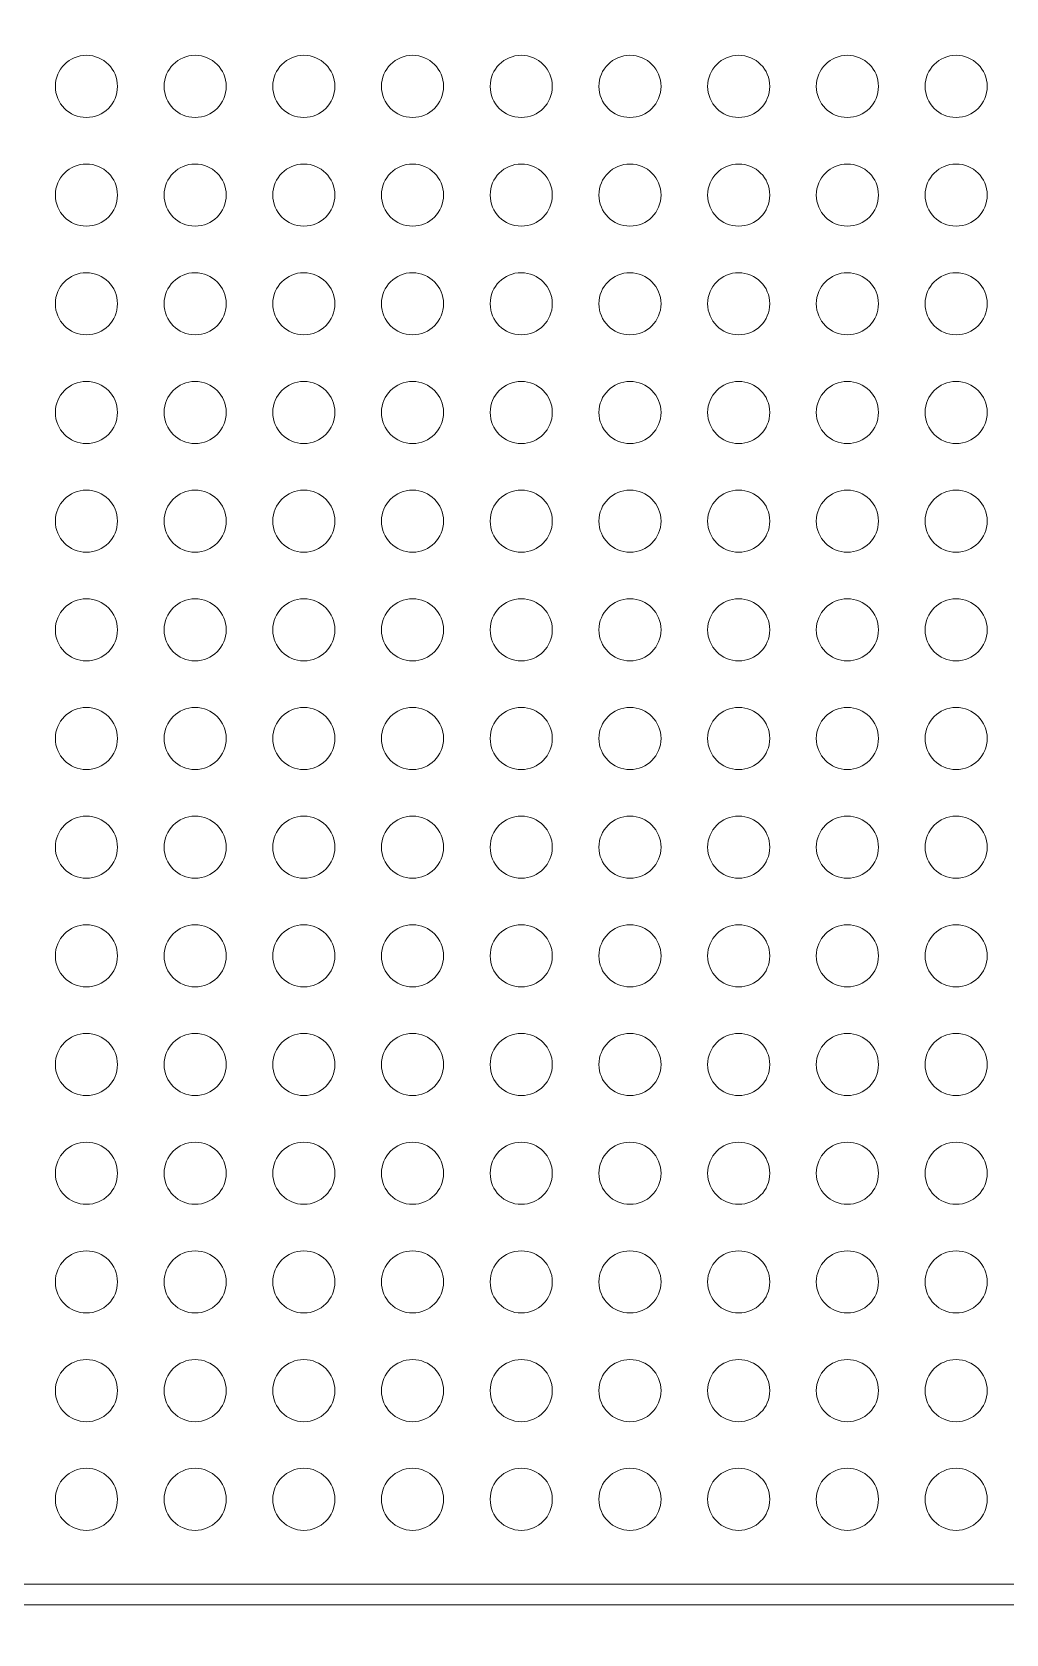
# Model space of a CAD drawing. Header units: millimetres. Extents: x -32 to 79, y -57 to 20.
# Drawn here: x 6.31 to 13.48, y -38.85 to -27.06 of the extents above; entities that cross this region are included whole.
import ezdxf

# ---------------------------------------------------------------- set-up
doc = ezdxf.new("R2010")
doc.units = ezdxf.units.MM
doc.header["$MEASUREMENT"] = 0
for name, color, linetype in [('BG_OUTLINE', 7, 'Continuous'), ('PG_SILKSCREEN_TOP', 7, 'Continuous'), ('PIN_TOP', 7, 'Continuous')]:
    doc.layers.add(name, color=color, linetype=linetype)

msp = doc.modelspace()

# ---------------------------------------------------------------- linework, layer by layer
at = {"layer": 'BG_OUTLINE', "lineweight": 9}
msp.add_open_spline([(-31.5602, -57.3483), (-31.5602, -57.3483), (-31.5602, 2.6515), (-31.5602, 2.6515), (-31.5602, 2.6515), (-31.5602, 2.6515), (48.4395, 2.6515), (48.4395, 2.6515), (48.4395, 2.6515), (48.4395, 2.6515), (48.4395, -57.3483), (48.4395, -57.3483), (48.4395, -57.3483), (48.4395, -57.3483), (-31.5602, -57.3483), (-31.5602, -57.3483)], degree=3, knots=[0, 0, 0, 0, 0.25, 0.25, 0.25, 0.25, 0.5, 0.5, 0.5, 0.5, 0.75, 0.75, 0.75, 0.75, 1, 1, 1, 1], dxfattribs=at)
at = {"layer": 'PG_SILKSCREEN_TOP', "lineweight": 9}
msp.add_open_spline([(-6.7917, -38.6339), (-6.7917, -38.6339), (-6.7917, -38.4815), (-6.7917, -38.4815), (-6.7917, -38.4815), (-6.7917, -38.4815), (16.2085, -38.4815), (16.2085, -38.4815), (16.2085, -38.4815), (16.2085, -38.4815), (16.2085, -38.6339), (16.2085, -38.6339), (16.2085, -38.6339), (16.2085, -38.6339), (-6.7917, -38.6339), (-6.7917, -38.6339)], degree=3, knots=[0, 0, 0, 0, 0.25, 0.25, 0.25, 0.25, 0.5, 0.5, 0.5, 0.5, 0.75, 0.75, 0.75, 0.75, 1, 1, 1, 1], dxfattribs=at)
at = {"layer": 'PIN_TOP', "lineweight": 9}
for points in [[(6.9369, -27.4576), (6.9369, -27.3314), (6.8346, -27.229), (6.7083, -27.229), (6.7083, -27.229), (6.5821, -27.229), (6.4797, -27.3314), (6.4797, -27.4576), (6.4797, -27.4576), (6.4797, -27.5839), (6.5821, -27.6862), (6.7083, -27.6862), (6.7083, -27.6862), (6.8346, -27.6862), (6.9369, -27.5839), (6.9369, -27.4576)], [(7.737, -27.4576), (7.737, -27.3314), (7.6347, -27.229), (7.5084, -27.229), (7.5084, -27.229), (7.3822, -27.229), (7.2798, -27.3314), (7.2798, -27.4576), (7.2798, -27.4576), (7.2798, -27.5839), (7.3822, -27.6862), (7.5084, -27.6862), (7.5084, -27.6862), (7.6347, -27.6862), (7.737, -27.5839), (7.737, -27.4576)], [(8.5369, -27.4576), (8.5369, -27.3314), (8.4345, -27.229), (8.3083, -27.229), (8.3083, -27.229), (8.182, -27.229), (8.0797, -27.3314), (8.0797, -27.4576), (8.0797, -27.4576), (8.0797, -27.5839), (8.182, -27.6862), (8.3083, -27.6862), (8.3083, -27.6862), (8.4345, -27.6862), (8.5369, -27.5839), (8.5369, -27.4576)], [(9.337, -27.4576), (9.337, -27.3314), (9.2346, -27.229), (9.1084, -27.229), (9.1084, -27.229), (8.9821, -27.229), (8.8798, -27.3314), (8.8798, -27.4576), (8.8798, -27.4576), (8.8798, -27.5839), (8.9821, -27.6862), (9.1084, -27.6862), (9.1084, -27.6862), (9.2346, -27.6862), (9.337, -27.5839), (9.337, -27.4576)], [(10.1368, -27.4576), (10.1368, -27.3314), (10.0345, -27.229), (9.9082, -27.229), (9.9082, -27.229), (9.782, -27.229), (9.6796, -27.3314), (9.6796, -27.4576), (9.6796, -27.4576), (9.6796, -27.5839), (9.782, -27.6862), (9.9082, -27.6862), (9.9082, -27.6862), (10.0345, -27.6862), (10.1368, -27.5839), (10.1368, -27.4576)], [(10.9369, -27.4576), (10.9369, -27.3314), (10.8346, -27.229), (10.7083, -27.229), (10.7083, -27.229), (10.5821, -27.229), (10.4797, -27.3314), (10.4797, -27.4576), (10.4797, -27.4576), (10.4797, -27.5839), (10.5821, -27.6862), (10.7083, -27.6862), (10.7083, -27.6862), (10.8346, -27.6862), (10.9369, -27.5839), (10.9369, -27.4576)], [(11.737, -27.4576), (11.737, -27.3314), (11.6347, -27.229), (11.5084, -27.229), (11.5084, -27.229), (11.3822, -27.229), (11.2798, -27.3314), (11.2798, -27.4576), (11.2798, -27.4576), (11.2798, -27.5839), (11.3822, -27.6862), (11.5084, -27.6862), (11.5084, -27.6862), (11.6347, -27.6862), (11.737, -27.5839), (11.737, -27.4576)], [(12.5369, -27.4576), (12.5369, -27.3314), (12.4345, -27.229), (12.3083, -27.229), (12.3083, -27.229), (12.182, -27.229), (12.0797, -27.3314), (12.0797, -27.4576), (12.0797, -27.4576), (12.0797, -27.5839), (12.182, -27.6862), (12.3083, -27.6862), (12.3083, -27.6862), (12.4345, -27.6862), (12.5369, -27.5839), (12.5369, -27.4576)], [(13.337, -27.4576), (13.337, -27.3314), (13.2346, -27.229), (13.1084, -27.229), (13.1084, -27.229), (12.9821, -27.229), (12.8798, -27.3314), (12.8798, -27.4576), (12.8798, -27.4576), (12.8798, -27.5839), (12.9821, -27.6862), (13.1084, -27.6862), (13.1084, -27.6862), (13.2346, -27.6862), (13.337, -27.5839), (13.337, -27.4576)], [(6.9369, -28.2575), (6.9369, -28.1312), (6.8346, -28.0289), (6.7083, -28.0289), (6.7083, -28.0289), (6.5821, -28.0288), (6.4797, -28.1312), (6.4797, -28.2574), (6.4797, -28.2574), (6.4797, -28.3837), (6.5821, -28.486), (6.7083, -28.486), (6.7083, -28.486), (6.8346, -28.4861), (6.9369, -28.3837), (6.9369, -28.2575)], [(7.737, -28.2575), (7.737, -28.1312), (7.6347, -28.0289), (7.5084, -28.0289), (7.5084, -28.0289), (7.3822, -28.0288), (7.2798, -28.1312), (7.2798, -28.2574), (7.2798, -28.2574), (7.2798, -28.3837), (7.3822, -28.486), (7.5084, -28.486), (7.5084, -28.486), (7.6347, -28.4861), (7.737, -28.3837), (7.737, -28.2575)], [(8.5369, -28.2575), (8.5369, -28.1312), (8.4345, -28.0289), (8.3083, -28.0289), (8.3083, -28.0289), (8.182, -28.0288), (8.0797, -28.1312), (8.0797, -28.2574), (8.0797, -28.2574), (8.0797, -28.3837), (8.182, -28.486), (8.3083, -28.486), (8.3083, -28.486), (8.4345, -28.4861), (8.5369, -28.3837), (8.5369, -28.2575)], [(9.337, -28.2575), (9.337, -28.1312), (9.2346, -28.0289), (9.1084, -28.0289), (9.1084, -28.0289), (8.9821, -28.0288), (8.8798, -28.1312), (8.8798, -28.2574), (8.8798, -28.2574), (8.8798, -28.3837), (8.9821, -28.486), (9.1084, -28.486), (9.1084, -28.486), (9.2346, -28.4861), (9.337, -28.3837), (9.337, -28.2575)], [(10.1368, -28.2575), (10.1368, -28.1312), (10.0345, -28.0289), (9.9082, -28.0289), (9.9082, -28.0289), (9.782, -28.0288), (9.6796, -28.1312), (9.6796, -28.2574), (9.6796, -28.2574), (9.6796, -28.3837), (9.782, -28.486), (9.9082, -28.486), (9.9082, -28.486), (10.0345, -28.4861), (10.1368, -28.3837), (10.1368, -28.2575)], [(10.9369, -28.2575), (10.9369, -28.1312), (10.8346, -28.0289), (10.7083, -28.0289), (10.7083, -28.0289), (10.5821, -28.0288), (10.4797, -28.1312), (10.4797, -28.2574), (10.4797, -28.2574), (10.4797, -28.3837), (10.5821, -28.486), (10.7083, -28.486), (10.7083, -28.486), (10.8346, -28.4861), (10.9369, -28.3837), (10.9369, -28.2575)], [(11.737, -28.2575), (11.737, -28.1312), (11.6347, -28.0289), (11.5084, -28.0289), (11.5084, -28.0289), (11.3822, -28.0288), (11.2798, -28.1312), (11.2798, -28.2574), (11.2798, -28.2574), (11.2798, -28.3837), (11.3822, -28.486), (11.5084, -28.486), (11.5084, -28.486), (11.6347, -28.4861), (11.737, -28.3837), (11.737, -28.2575)], [(12.5369, -28.2575), (12.5369, -28.1312), (12.4345, -28.0289), (12.3083, -28.0289), (12.3083, -28.0289), (12.182, -28.0288), (12.0797, -28.1312), (12.0797, -28.2574), (12.0797, -28.2574), (12.0797, -28.3837), (12.182, -28.486), (12.3083, -28.486), (12.3083, -28.486), (12.4345, -28.4861), (12.5369, -28.3837), (12.5369, -28.2575)], [(13.337, -28.2575), (13.337, -28.1312), (13.2346, -28.0289), (13.1084, -28.0289), (13.1084, -28.0289), (12.9821, -28.0288), (12.8798, -28.1312), (12.8798, -28.2574), (12.8798, -28.2574), (12.8798, -28.3837), (12.9821, -28.486), (13.1084, -28.486), (13.1084, -28.486), (13.2346, -28.4861), (13.337, -28.3837), (13.337, -28.2575)], [(6.9369, -29.0576), (6.9369, -28.9313), (6.8346, -28.829), (6.7083, -28.829), (6.7083, -28.829), (6.5821, -28.8289), (6.4797, -28.9313), (6.4797, -29.0575), (6.4797, -29.0575), (6.4797, -29.1838), (6.5821, -29.2861), (6.7083, -29.2861), (6.7083, -29.2861), (6.8346, -29.2862), (6.9369, -29.1838), (6.9369, -29.0576)], [(7.737, -29.0576), (7.737, -28.9313), (7.6347, -28.829), (7.5084, -28.829), (7.5084, -28.829), (7.3822, -28.8289), (7.2798, -28.9313), (7.2798, -29.0575), (7.2798, -29.0575), (7.2798, -29.1838), (7.3822, -29.2861), (7.5084, -29.2861), (7.5084, -29.2861), (7.6347, -29.2862), (7.737, -29.1838), (7.737, -29.0576)], [(8.5369, -29.0576), (8.5369, -28.9313), (8.4345, -28.829), (8.3083, -28.829), (8.3083, -28.829), (8.182, -28.8289), (8.0797, -28.9313), (8.0797, -29.0575), (8.0797, -29.0575), (8.0797, -29.1838), (8.182, -29.2861), (8.3083, -29.2861), (8.3083, -29.2861), (8.4345, -29.2862), (8.5369, -29.1838), (8.5369, -29.0576)], [(9.337, -29.0576), (9.337, -28.9313), (9.2346, -28.829), (9.1084, -28.829), (9.1084, -28.829), (8.9821, -28.8289), (8.8798, -28.9313), (8.8798, -29.0575), (8.8798, -29.0575), (8.8798, -29.1838), (8.9821, -29.2861), (9.1084, -29.2861), (9.1084, -29.2861), (9.2346, -29.2862), (9.337, -29.1838), (9.337, -29.0576)], [(10.1368, -29.0576), (10.1368, -28.9313), (10.0345, -28.829), (9.9082, -28.829), (9.9082, -28.829), (9.782, -28.8289), (9.6796, -28.9313), (9.6796, -29.0575), (9.6796, -29.0575), (9.6796, -29.1838), (9.782, -29.2861), (9.9082, -29.2861), (9.9082, -29.2861), (10.0345, -29.2862), (10.1368, -29.1838), (10.1368, -29.0576)], [(10.9369, -29.0576), (10.9369, -28.9313), (10.8346, -28.829), (10.7083, -28.829), (10.7083, -28.829), (10.5821, -28.8289), (10.4797, -28.9313), (10.4797, -29.0575), (10.4797, -29.0575), (10.4797, -29.1838), (10.5821, -29.2861), (10.7083, -29.2861), (10.7083, -29.2861), (10.8346, -29.2862), (10.9369, -29.1838), (10.9369, -29.0576)], [(11.737, -29.0576), (11.737, -28.9313), (11.6347, -28.829), (11.5084, -28.829), (11.5084, -28.829), (11.3822, -28.8289), (11.2798, -28.9313), (11.2798, -29.0575), (11.2798, -29.0575), (11.2798, -29.1838), (11.3822, -29.2861), (11.5084, -29.2861), (11.5084, -29.2861), (11.6347, -29.2862), (11.737, -29.1838), (11.737, -29.0576)], [(12.5369, -29.0576), (12.5369, -28.9313), (12.4345, -28.829), (12.3083, -28.829), (12.3083, -28.829), (12.182, -28.8289), (12.0797, -28.9313), (12.0797, -29.0575), (12.0797, -29.0575), (12.0797, -29.1838), (12.182, -29.2861), (12.3083, -29.2861), (12.3083, -29.2861), (12.4345, -29.2862), (12.5369, -29.1838), (12.5369, -29.0576)], [(13.337, -29.0576), (13.337, -28.9313), (13.2346, -28.829), (13.1084, -28.829), (13.1084, -28.829), (12.9821, -28.8289), (12.8798, -28.9313), (12.8798, -29.0575), (12.8798, -29.0575), (12.8798, -29.1838), (12.9821, -29.2861), (13.1084, -29.2861), (13.1084, -29.2861), (13.2346, -29.2862), (13.337, -29.1838), (13.337, -29.0576)], [(6.9369, -29.8577), (6.9369, -29.7314), (6.8346, -29.6291), (6.7083, -29.6291), (6.7083, -29.6291), (6.5821, -29.629), (6.4797, -29.7314), (6.4797, -29.8576), (6.4797, -29.8576), (6.4797, -29.9839), (6.5821, -30.0862), (6.7083, -30.0862), (6.7083, -30.0862), (6.8346, -30.0863), (6.9369, -29.9839), (6.9369, -29.8577)], [(7.737, -29.8577), (7.737, -29.7314), (7.6347, -29.6291), (7.5084, -29.6291), (7.5084, -29.6291), (7.3822, -29.629), (7.2798, -29.7314), (7.2798, -29.8576), (7.2798, -29.8576), (7.2798, -29.9839), (7.3822, -30.0862), (7.5084, -30.0862), (7.5084, -30.0862), (7.6347, -30.0863), (7.737, -29.9839), (7.737, -29.8577)], [(8.5369, -29.8577), (8.5369, -29.7314), (8.4345, -29.6291), (8.3083, -29.6291), (8.3083, -29.6291), (8.182, -29.629), (8.0797, -29.7314), (8.0797, -29.8576), (8.0797, -29.8576), (8.0797, -29.9839), (8.182, -30.0862), (8.3083, -30.0862), (8.3083, -30.0862), (8.4345, -30.0863), (8.5369, -29.9839), (8.5369, -29.8577)], [(9.337, -29.8577), (9.337, -29.7314), (9.2346, -29.6291), (9.1084, -29.6291), (9.1084, -29.6291), (8.9821, -29.629), (8.8798, -29.7314), (8.8798, -29.8576), (8.8798, -29.8576), (8.8798, -29.9839), (8.9821, -30.0862), (9.1084, -30.0862), (9.1084, -30.0862), (9.2346, -30.0863), (9.337, -29.9839), (9.337, -29.8577)], [(10.1368, -29.8577), (10.1368, -29.7314), (10.0345, -29.6291), (9.9082, -29.6291), (9.9082, -29.6291), (9.782, -29.629), (9.6796, -29.7314), (9.6796, -29.8576), (9.6796, -29.8576), (9.6796, -29.9839), (9.782, -30.0862), (9.9082, -30.0862), (9.9082, -30.0862), (10.0345, -30.0863), (10.1368, -29.9839), (10.1368, -29.8577)], [(10.9369, -29.8577), (10.9369, -29.7314), (10.8346, -29.6291), (10.7083, -29.6291), (10.7083, -29.6291), (10.5821, -29.629), (10.4797, -29.7314), (10.4797, -29.8576), (10.4797, -29.8576), (10.4797, -29.9839), (10.5821, -30.0862), (10.7083, -30.0862), (10.7083, -30.0862), (10.8346, -30.0863), (10.9369, -29.9839), (10.9369, -29.8577)], [(11.737, -29.8577), (11.737, -29.7314), (11.6347, -29.6291), (11.5084, -29.6291), (11.5084, -29.6291), (11.3822, -29.629), (11.2798, -29.7314), (11.2798, -29.8576), (11.2798, -29.8576), (11.2798, -29.9839), (11.3822, -30.0862), (11.5084, -30.0862), (11.5084, -30.0862), (11.6347, -30.0863), (11.737, -29.9839), (11.737, -29.8577)], [(12.5369, -29.8577), (12.5369, -29.7314), (12.4345, -29.6291), (12.3083, -29.6291), (12.3083, -29.6291), (12.182, -29.629), (12.0797, -29.7314), (12.0797, -29.8576), (12.0797, -29.8576), (12.0797, -29.9839), (12.182, -30.0862), (12.3083, -30.0862), (12.3083, -30.0862), (12.4345, -30.0863), (12.5369, -29.9839), (12.5369, -29.8577)], [(13.337, -29.8577), (13.337, -29.7314), (13.2346, -29.6291), (13.1084, -29.6291), (13.1084, -29.6291), (12.9821, -29.629), (12.8798, -29.7314), (12.8798, -29.8576), (12.8798, -29.8576), (12.8798, -29.9839), (12.9821, -30.0862), (13.1084, -30.0862), (13.1084, -30.0862), (13.2346, -30.0863), (13.337, -29.9839), (13.337, -29.8577)], [(6.9369, -30.6575), (6.9369, -30.5312), (6.8346, -30.4289), (6.7083, -30.4289), (6.7083, -30.4289), (6.5821, -30.4289), (6.4797, -30.5312), (6.4797, -30.6575), (6.4797, -30.6575), (6.4797, -30.7837), (6.5821, -30.8861), (6.7083, -30.8861), (6.7083, -30.8861), (6.8346, -30.8861), (6.9369, -30.7837), (6.9369, -30.6575)], [(7.737, -30.6575), (7.737, -30.5312), (7.6347, -30.4289), (7.5084, -30.4289), (7.5084, -30.4289), (7.3822, -30.4289), (7.2798, -30.5312), (7.2798, -30.6575), (7.2798, -30.6575), (7.2798, -30.7837), (7.3822, -30.8861), (7.5084, -30.8861), (7.5084, -30.8861), (7.6347, -30.8861), (7.737, -30.7837), (7.737, -30.6575)], [(8.5369, -30.6575), (8.5369, -30.5312), (8.4345, -30.4289), (8.3083, -30.4289), (8.3083, -30.4289), (8.182, -30.4289), (8.0797, -30.5312), (8.0797, -30.6575), (8.0797, -30.6575), (8.0797, -30.7837), (8.182, -30.8861), (8.3083, -30.8861), (8.3083, -30.8861), (8.4345, -30.8861), (8.5369, -30.7837), (8.5369, -30.6575)], [(9.337, -30.6575), (9.337, -30.5312), (9.2346, -30.4289), (9.1084, -30.4289), (9.1084, -30.4289), (8.9821, -30.4289), (8.8798, -30.5312), (8.8798, -30.6575), (8.8798, -30.6575), (8.8798, -30.7837), (8.9821, -30.8861), (9.1084, -30.8861), (9.1084, -30.8861), (9.2346, -30.8861), (9.337, -30.7837), (9.337, -30.6575)], [(10.1368, -30.6575), (10.1368, -30.5312), (10.0345, -30.4289), (9.9082, -30.4289), (9.9082, -30.4289), (9.782, -30.4289), (9.6796, -30.5312), (9.6796, -30.6575), (9.6796, -30.6575), (9.6796, -30.7837), (9.782, -30.8861), (9.9082, -30.8861), (9.9082, -30.8861), (10.0345, -30.8861), (10.1368, -30.7837), (10.1368, -30.6575)], [(10.9369, -30.6575), (10.9369, -30.5312), (10.8346, -30.4289), (10.7083, -30.4289), (10.7083, -30.4289), (10.5821, -30.4289), (10.4797, -30.5312), (10.4797, -30.6575), (10.4797, -30.6575), (10.4797, -30.7837), (10.5821, -30.8861), (10.7083, -30.8861), (10.7083, -30.8861), (10.8346, -30.8861), (10.9369, -30.7837), (10.9369, -30.6575)], [(11.737, -30.6575), (11.737, -30.5312), (11.6347, -30.4289), (11.5084, -30.4289), (11.5084, -30.4289), (11.3822, -30.4289), (11.2798, -30.5312), (11.2798, -30.6575), (11.2798, -30.6575), (11.2798, -30.7837), (11.3822, -30.8861), (11.5084, -30.8861), (11.5084, -30.8861), (11.6347, -30.8861), (11.737, -30.7837), (11.737, -30.6575)], [(12.5369, -30.6575), (12.5369, -30.5312), (12.4345, -30.4289), (12.3083, -30.4289), (12.3083, -30.4289), (12.182, -30.4289), (12.0797, -30.5312), (12.0797, -30.6575), (12.0797, -30.6575), (12.0797, -30.7837), (12.182, -30.8861), (12.3083, -30.8861), (12.3083, -30.8861), (12.4345, -30.8861), (12.5369, -30.7837), (12.5369, -30.6575)], [(13.337, -30.6575), (13.337, -30.5312), (13.2346, -30.4289), (13.1084, -30.4289), (13.1084, -30.4289), (12.9821, -30.4289), (12.8798, -30.5312), (12.8798, -30.6575), (12.8798, -30.6575), (12.8798, -30.7837), (12.9821, -30.8861), (13.1084, -30.8861), (13.1084, -30.8861), (13.2346, -30.8861), (13.337, -30.7837), (13.337, -30.6575)], [(6.9369, -31.4576), (6.9369, -31.3313), (6.8346, -31.229), (6.7083, -31.229), (6.7083, -31.229), (6.5821, -31.229), (6.4797, -31.3313), (6.4797, -31.4576), (6.4797, -31.4576), (6.4797, -31.5838), (6.5821, -31.6862), (6.7083, -31.6862), (6.7083, -31.6862), (6.8346, -31.6862), (6.9369, -31.5838), (6.9369, -31.4576)], [(7.737, -31.4576), (7.737, -31.3313), (7.6347, -31.229), (7.5084, -31.229), (7.5084, -31.229), (7.3822, -31.229), (7.2798, -31.3313), (7.2798, -31.4576), (7.2798, -31.4576), (7.2798, -31.5838), (7.3822, -31.6862), (7.5084, -31.6862), (7.5084, -31.6862), (7.6347, -31.6862), (7.737, -31.5838), (7.737, -31.4576)], [(8.5369, -31.4576), (8.5369, -31.3313), (8.4345, -31.229), (8.3083, -31.229), (8.3083, -31.229), (8.182, -31.229), (8.0797, -31.3313), (8.0797, -31.4576), (8.0797, -31.4576), (8.0797, -31.5838), (8.182, -31.6862), (8.3083, -31.6862), (8.3083, -31.6862), (8.4345, -31.6862), (8.5369, -31.5838), (8.5369, -31.4576)], [(9.337, -31.4576), (9.337, -31.3313), (9.2346, -31.229), (9.1084, -31.229), (9.1084, -31.229), (8.9821, -31.229), (8.8798, -31.3313), (8.8798, -31.4576), (8.8798, -31.4576), (8.8798, -31.5838), (8.9821, -31.6862), (9.1084, -31.6862), (9.1084, -31.6862), (9.2346, -31.6862), (9.337, -31.5838), (9.337, -31.4576)], [(10.1368, -31.4576), (10.1368, -31.3313), (10.0345, -31.229), (9.9082, -31.229), (9.9082, -31.229), (9.782, -31.229), (9.6796, -31.3313), (9.6796, -31.4576), (9.6796, -31.4576), (9.6796, -31.5838), (9.782, -31.6862), (9.9082, -31.6862), (9.9082, -31.6862), (10.0345, -31.6862), (10.1368, -31.5838), (10.1368, -31.4576)], [(10.9369, -31.4576), (10.9369, -31.3313), (10.8346, -31.229), (10.7083, -31.229), (10.7083, -31.229), (10.5821, -31.229), (10.4797, -31.3313), (10.4797, -31.4576), (10.4797, -31.4576), (10.4797, -31.5838), (10.5821, -31.6862), (10.7083, -31.6862), (10.7083, -31.6862), (10.8346, -31.6862), (10.9369, -31.5838), (10.9369, -31.4576)], [(11.737, -31.4576), (11.737, -31.3313), (11.6347, -31.229), (11.5084, -31.229), (11.5084, -31.229), (11.3822, -31.229), (11.2798, -31.3313), (11.2798, -31.4576), (11.2798, -31.4576), (11.2798, -31.5838), (11.3822, -31.6862), (11.5084, -31.6862), (11.5084, -31.6862), (11.6347, -31.6862), (11.737, -31.5838), (11.737, -31.4576)], [(12.5369, -31.4576), (12.5369, -31.3313), (12.4345, -31.229), (12.3083, -31.229), (12.3083, -31.229), (12.182, -31.229), (12.0797, -31.3313), (12.0797, -31.4576), (12.0797, -31.4576), (12.0797, -31.5838), (12.182, -31.6862), (12.3083, -31.6862), (12.3083, -31.6862), (12.4345, -31.6862), (12.5369, -31.5838), (12.5369, -31.4576)], [(13.337, -31.4576), (13.337, -31.3313), (13.2346, -31.229), (13.1084, -31.229), (13.1084, -31.229), (12.9821, -31.229), (12.8798, -31.3313), (12.8798, -31.4576), (12.8798, -31.4576), (12.8798, -31.5838), (12.9821, -31.6862), (13.1084, -31.6862), (13.1084, -31.6862), (13.2346, -31.6862), (13.337, -31.5838), (13.337, -31.4576)], [(6.9369, -32.2574), (6.9369, -32.1312), (6.8346, -32.0288), (6.7083, -32.0288), (6.7083, -32.0288), (6.5821, -32.0288), (6.4797, -32.1312), (6.4797, -32.2574), (6.4797, -32.2574), (6.4797, -32.3837), (6.5821, -32.486), (6.7083, -32.486), (6.7083, -32.486), (6.8346, -32.486), (6.9369, -32.3837), (6.9369, -32.2574)], [(7.737, -32.2574), (7.737, -32.1312), (7.6347, -32.0288), (7.5084, -32.0288), (7.5084, -32.0288), (7.3822, -32.0288), (7.2798, -32.1312), (7.2798, -32.2574), (7.2798, -32.2574), (7.2798, -32.3837), (7.3822, -32.486), (7.5084, -32.486), (7.5084, -32.486), (7.6347, -32.486), (7.737, -32.3837), (7.737, -32.2574)], [(8.5369, -32.2574), (8.5369, -32.1312), (8.4345, -32.0288), (8.3083, -32.0288), (8.3083, -32.0288), (8.182, -32.0288), (8.0797, -32.1312), (8.0797, -32.2574), (8.0797, -32.2574), (8.0797, -32.3837), (8.182, -32.486), (8.3083, -32.486), (8.3083, -32.486), (8.4345, -32.486), (8.5369, -32.3837), (8.5369, -32.2574)], [(9.337, -32.2574), (9.337, -32.1312), (9.2346, -32.0288), (9.1084, -32.0288), (9.1084, -32.0288), (8.9821, -32.0288), (8.8798, -32.1312), (8.8798, -32.2574), (8.8798, -32.2574), (8.8798, -32.3837), (8.9821, -32.486), (9.1084, -32.486), (9.1084, -32.486), (9.2346, -32.486), (9.337, -32.3837), (9.337, -32.2574)], [(10.1368, -32.2574), (10.1368, -32.1312), (10.0345, -32.0288), (9.9082, -32.0288), (9.9082, -32.0288), (9.782, -32.0288), (9.6796, -32.1312), (9.6796, -32.2574), (9.6796, -32.2574), (9.6796, -32.3837), (9.782, -32.486), (9.9082, -32.486), (9.9082, -32.486), (10.0345, -32.486), (10.1368, -32.3837), (10.1368, -32.2574)], [(10.9369, -32.2574), (10.9369, -32.1312), (10.8346, -32.0288), (10.7083, -32.0288), (10.7083, -32.0288), (10.5821, -32.0288), (10.4797, -32.1312), (10.4797, -32.2574), (10.4797, -32.2574), (10.4797, -32.3837), (10.5821, -32.486), (10.7083, -32.486), (10.7083, -32.486), (10.8346, -32.486), (10.9369, -32.3837), (10.9369, -32.2574)], [(11.737, -32.2574), (11.737, -32.1312), (11.6347, -32.0288), (11.5084, -32.0288), (11.5084, -32.0288), (11.3822, -32.0288), (11.2798, -32.1312), (11.2798, -32.2574), (11.2798, -32.2574), (11.2798, -32.3837), (11.3822, -32.486), (11.5084, -32.486), (11.5084, -32.486), (11.6347, -32.486), (11.737, -32.3837), (11.737, -32.2574)], [(12.5369, -32.2574), (12.5369, -32.1312), (12.4345, -32.0288), (12.3083, -32.0288), (12.3083, -32.0288), (12.182, -32.0288), (12.0797, -32.1312), (12.0797, -32.2574), (12.0797, -32.2574), (12.0797, -32.3837), (12.182, -32.486), (12.3083, -32.486), (12.3083, -32.486), (12.4345, -32.486), (12.5369, -32.3837), (12.5369, -32.2574)], [(13.337, -32.2574), (13.337, -32.1312), (13.2346, -32.0288), (13.1084, -32.0288), (13.1084, -32.0288), (12.9821, -32.0288), (12.8798, -32.1312), (12.8798, -32.2574), (12.8798, -32.2574), (12.8798, -32.3837), (12.9821, -32.486), (13.1084, -32.486), (13.1084, -32.486), (13.2346, -32.486), (13.337, -32.3837), (13.337, -32.2574)], [(6.9369, -33.0575), (6.9369, -32.9313), (6.8346, -32.8289), (6.7083, -32.8289), (6.7083, -32.8289), (6.5821, -32.8289), (6.4797, -32.9313), (6.4797, -33.0575), (6.4797, -33.0575), (6.4797, -33.1838), (6.5821, -33.2861), (6.7083, -33.2861), (6.7083, -33.2861), (6.8346, -33.2861), (6.9369, -33.1838), (6.9369, -33.0575)], [(7.737, -33.0575), (7.737, -32.9313), (7.6347, -32.8289), (7.5084, -32.8289), (7.5084, -32.8289), (7.3822, -32.8289), (7.2798, -32.9313), (7.2798, -33.0575), (7.2798, -33.0575), (7.2798, -33.1838), (7.3822, -33.2861), (7.5084, -33.2861), (7.5084, -33.2861), (7.6347, -33.2861), (7.737, -33.1838), (7.737, -33.0575)], [(8.5369, -33.0575), (8.5369, -32.9313), (8.4345, -32.8289), (8.3083, -32.8289), (8.3083, -32.8289), (8.182, -32.8289), (8.0797, -32.9313), (8.0797, -33.0575), (8.0797, -33.0575), (8.0797, -33.1838), (8.182, -33.2861), (8.3083, -33.2861), (8.3083, -33.2861), (8.4345, -33.2861), (8.5369, -33.1838), (8.5369, -33.0575)], [(9.337, -33.0575), (9.337, -32.9313), (9.2346, -32.8289), (9.1084, -32.8289), (9.1084, -32.8289), (8.9821, -32.8289), (8.8798, -32.9313), (8.8798, -33.0575), (8.8798, -33.0575), (8.8798, -33.1838), (8.9821, -33.2861), (9.1084, -33.2861), (9.1084, -33.2861), (9.2346, -33.2861), (9.337, -33.1838), (9.337, -33.0575)], [(10.1368, -33.0575), (10.1368, -32.9313), (10.0345, -32.8289), (9.9082, -32.8289), (9.9082, -32.8289), (9.782, -32.8289), (9.6796, -32.9313), (9.6796, -33.0575), (9.6796, -33.0575), (9.6796, -33.1838), (9.782, -33.2861), (9.9082, -33.2861), (9.9082, -33.2861), (10.0345, -33.2861), (10.1368, -33.1838), (10.1368, -33.0575)], [(10.9369, -33.0575), (10.9369, -32.9313), (10.8346, -32.8289), (10.7083, -32.8289), (10.7083, -32.8289), (10.5821, -32.8289), (10.4797, -32.9313), (10.4797, -33.0575), (10.4797, -33.0575), (10.4797, -33.1838), (10.5821, -33.2861), (10.7083, -33.2861), (10.7083, -33.2861), (10.8346, -33.2861), (10.9369, -33.1838), (10.9369, -33.0575)], [(11.737, -33.0575), (11.737, -32.9313), (11.6347, -32.8289), (11.5084, -32.8289), (11.5084, -32.8289), (11.3822, -32.8289), (11.2798, -32.9313), (11.2798, -33.0575), (11.2798, -33.0575), (11.2798, -33.1838), (11.3822, -33.2861), (11.5084, -33.2861), (11.5084, -33.2861), (11.6347, -33.2861), (11.737, -33.1838), (11.737, -33.0575)], [(12.5369, -33.0575), (12.5369, -32.9313), (12.4345, -32.8289), (12.3083, -32.8289), (12.3083, -32.8289), (12.182, -32.8289), (12.0797, -32.9313), (12.0797, -33.0575), (12.0797, -33.0575), (12.0797, -33.1838), (12.182, -33.2861), (12.3083, -33.2861), (12.3083, -33.2861), (12.4345, -33.2861), (12.5369, -33.1838), (12.5369, -33.0575)], [(13.337, -33.0575), (13.337, -32.9313), (13.2346, -32.8289), (13.1084, -32.8289), (13.1084, -32.8289), (12.9821, -32.8289), (12.8798, -32.9313), (12.8798, -33.0575), (12.8798, -33.0575), (12.8798, -33.1838), (12.9821, -33.2861), (13.1084, -33.2861), (13.1084, -33.2861), (13.2346, -33.2861), (13.337, -33.1838), (13.337, -33.0575)], [(6.9369, -33.8576), (6.9369, -33.7314), (6.8346, -33.629), (6.7083, -33.629), (6.7083, -33.629), (6.5821, -33.629), (6.4797, -33.7314), (6.4797, -33.8576), (6.4797, -33.8576), (6.4797, -33.9839), (6.5821, -34.0862), (6.7083, -34.0862), (6.7083, -34.0862), (6.8346, -34.0862), (6.9369, -33.9839), (6.9369, -33.8576)], [(7.737, -33.8576), (7.737, -33.7314), (7.6347, -33.629), (7.5084, -33.629), (7.5084, -33.629), (7.3822, -33.629), (7.2798, -33.7314), (7.2798, -33.8576), (7.2798, -33.8576), (7.2798, -33.9839), (7.3822, -34.0862), (7.5084, -34.0862), (7.5084, -34.0862), (7.6347, -34.0862), (7.737, -33.9839), (7.737, -33.8576)], [(8.5369, -33.8576), (8.5369, -33.7314), (8.4345, -33.629), (8.3083, -33.629), (8.3083, -33.629), (8.182, -33.629), (8.0797, -33.7314), (8.0797, -33.8576), (8.0797, -33.8576), (8.0797, -33.9839), (8.182, -34.0862), (8.3083, -34.0862), (8.3083, -34.0862), (8.4345, -34.0862), (8.5369, -33.9839), (8.5369, -33.8576)], [(9.337, -33.8576), (9.337, -33.7314), (9.2346, -33.629), (9.1084, -33.629), (9.1084, -33.629), (8.9821, -33.629), (8.8798, -33.7314), (8.8798, -33.8576), (8.8798, -33.8576), (8.8798, -33.9839), (8.9821, -34.0862), (9.1084, -34.0862), (9.1084, -34.0862), (9.2346, -34.0862), (9.337, -33.9839), (9.337, -33.8576)], [(10.1368, -33.8576), (10.1368, -33.7314), (10.0345, -33.629), (9.9082, -33.629), (9.9082, -33.629), (9.782, -33.629), (9.6796, -33.7314), (9.6796, -33.8576), (9.6796, -33.8576), (9.6796, -33.9839), (9.782, -34.0862), (9.9082, -34.0862), (9.9082, -34.0862), (10.0345, -34.0862), (10.1368, -33.9839), (10.1368, -33.8576)], [(10.9369, -33.8576), (10.9369, -33.7314), (10.8346, -33.629), (10.7083, -33.629), (10.7083, -33.629), (10.5821, -33.629), (10.4797, -33.7314), (10.4797, -33.8576), (10.4797, -33.8576), (10.4797, -33.9839), (10.5821, -34.0862), (10.7083, -34.0862), (10.7083, -34.0862), (10.8346, -34.0862), (10.9369, -33.9839), (10.9369, -33.8576)], [(11.737, -33.8576), (11.737, -33.7314), (11.6347, -33.629), (11.5084, -33.629), (11.5084, -33.629), (11.3822, -33.629), (11.2798, -33.7314), (11.2798, -33.8576), (11.2798, -33.8576), (11.2798, -33.9839), (11.3822, -34.0862), (11.5084, -34.0862), (11.5084, -34.0862), (11.6347, -34.0862), (11.737, -33.9839), (11.737, -33.8576)], [(12.5369, -33.8576), (12.5369, -33.7314), (12.4345, -33.629), (12.3083, -33.629), (12.3083, -33.629), (12.182, -33.629), (12.0797, -33.7314), (12.0797, -33.8576), (12.0797, -33.8576), (12.0797, -33.9839), (12.182, -34.0862), (12.3083, -34.0862), (12.3083, -34.0862), (12.4345, -34.0862), (12.5369, -33.9839), (12.5369, -33.8576)], [(13.337, -33.8576), (13.337, -33.7314), (13.2346, -33.629), (13.1084, -33.629), (13.1084, -33.629), (12.9821, -33.629), (12.8798, -33.7314), (12.8798, -33.8576), (12.8798, -33.8576), (12.8798, -33.9839), (12.9821, -34.0862), (13.1084, -34.0862), (13.1084, -34.0862), (13.2346, -34.0862), (13.337, -33.9839), (13.337, -33.8576)], [(6.9369, -34.6575), (6.9369, -34.5312), (6.8346, -34.4289), (6.7083, -34.4289), (6.7083, -34.4289), (6.5821, -34.4289), (6.4797, -34.5312), (6.4797, -34.6575), (6.4797, -34.6575), (6.4797, -34.7837), (6.5821, -34.8861), (6.7083, -34.8861), (6.7083, -34.8861), (6.8346, -34.8861), (6.9369, -34.7837), (6.9369, -34.6575)], [(7.737, -34.6575), (7.737, -34.5312), (7.6347, -34.4289), (7.5084, -34.4289), (7.5084, -34.4289), (7.3822, -34.4289), (7.2798, -34.5312), (7.2798, -34.6575), (7.2798, -34.6575), (7.2798, -34.7837), (7.3822, -34.8861), (7.5084, -34.8861), (7.5084, -34.8861), (7.6347, -34.8861), (7.737, -34.7837), (7.737, -34.6575)], [(8.5369, -34.6575), (8.5369, -34.5312), (8.4345, -34.4289), (8.3083, -34.4289), (8.3083, -34.4289), (8.182, -34.4289), (8.0797, -34.5312), (8.0797, -34.6575), (8.0797, -34.6575), (8.0797, -34.7837), (8.182, -34.8861), (8.3083, -34.8861), (8.3083, -34.8861), (8.4345, -34.8861), (8.5369, -34.7837), (8.5369, -34.6575)], [(9.337, -34.6575), (9.337, -34.5312), (9.2346, -34.4289), (9.1084, -34.4289), (9.1084, -34.4289), (8.9821, -34.4289), (8.8798, -34.5312), (8.8798, -34.6575), (8.8798, -34.6575), (8.8798, -34.7837), (8.9821, -34.8861), (9.1084, -34.8861), (9.1084, -34.8861), (9.2346, -34.8861), (9.337, -34.7837), (9.337, -34.6575)], [(10.1368, -34.6575), (10.1368, -34.5312), (10.0345, -34.4289), (9.9082, -34.4289), (9.9082, -34.4289), (9.782, -34.4289), (9.6796, -34.5312), (9.6796, -34.6575), (9.6796, -34.6575), (9.6796, -34.7837), (9.782, -34.8861), (9.9082, -34.8861), (9.9082, -34.8861), (10.0345, -34.8861), (10.1368, -34.7837), (10.1368, -34.6575)], [(10.9369, -34.6575), (10.9369, -34.5312), (10.8346, -34.4289), (10.7083, -34.4289), (10.7083, -34.4289), (10.5821, -34.4289), (10.4797, -34.5312), (10.4797, -34.6575), (10.4797, -34.6575), (10.4797, -34.7837), (10.5821, -34.8861), (10.7083, -34.8861), (10.7083, -34.8861), (10.8346, -34.8861), (10.9369, -34.7837), (10.9369, -34.6575)], [(11.737, -34.6575), (11.737, -34.5312), (11.6347, -34.4289), (11.5084, -34.4289), (11.5084, -34.4289), (11.3822, -34.4289), (11.2798, -34.5312), (11.2798, -34.6575), (11.2798, -34.6575), (11.2798, -34.7837), (11.3822, -34.8861), (11.5084, -34.8861), (11.5084, -34.8861), (11.6347, -34.8861), (11.737, -34.7837), (11.737, -34.6575)], [(12.5369, -34.6575), (12.5369, -34.5312), (12.4345, -34.4289), (12.3083, -34.4289), (12.3083, -34.4289), (12.182, -34.4289), (12.0797, -34.5312), (12.0797, -34.6575), (12.0797, -34.6575), (12.0797, -34.7837), (12.182, -34.8861), (12.3083, -34.8861), (12.3083, -34.8861), (12.4345, -34.8861), (12.5369, -34.7837), (12.5369, -34.6575)], [(13.337, -34.6575), (13.337, -34.5312), (13.2346, -34.4289), (13.1084, -34.4289), (13.1084, -34.4289), (12.9821, -34.4289), (12.8798, -34.5312), (12.8798, -34.6575), (12.8798, -34.6575), (12.8798, -34.7837), (12.9821, -34.8861), (13.1084, -34.8861), (13.1084, -34.8861), (13.2346, -34.8861), (13.337, -34.7837), (13.337, -34.6575)], [(6.9369, -35.4576), (6.9369, -35.3313), (6.8346, -35.229), (6.7083, -35.229), (6.7083, -35.229), (6.5821, -35.229), (6.4797, -35.3313), (6.4797, -35.4576), (6.4797, -35.4576), (6.4797, -35.5838), (6.5821, -35.6862), (6.7083, -35.6862), (6.7083, -35.6862), (6.8346, -35.6862), (6.9369, -35.5838), (6.9369, -35.4576)], [(7.737, -35.4576), (7.737, -35.3313), (7.6347, -35.229), (7.5084, -35.229), (7.5084, -35.229), (7.3822, -35.229), (7.2798, -35.3313), (7.2798, -35.4576), (7.2798, -35.4576), (7.2798, -35.5838), (7.3822, -35.6862), (7.5084, -35.6862), (7.5084, -35.6862), (7.6347, -35.6862), (7.737, -35.5838), (7.737, -35.4576)], [(8.5369, -35.4576), (8.5369, -35.3313), (8.4345, -35.229), (8.3083, -35.229), (8.3083, -35.229), (8.182, -35.229), (8.0797, -35.3313), (8.0797, -35.4576), (8.0797, -35.4576), (8.0797, -35.5838), (8.182, -35.6862), (8.3083, -35.6862), (8.3083, -35.6862), (8.4345, -35.6862), (8.5369, -35.5838), (8.5369, -35.4576)], [(9.337, -35.4576), (9.337, -35.3313), (9.2346, -35.229), (9.1084, -35.229), (9.1084, -35.229), (8.9821, -35.229), (8.8798, -35.3313), (8.8798, -35.4576), (8.8798, -35.4576), (8.8798, -35.5838), (8.9821, -35.6862), (9.1084, -35.6862), (9.1084, -35.6862), (9.2346, -35.6862), (9.337, -35.5838), (9.337, -35.4576)], [(10.1368, -35.4576), (10.1368, -35.3313), (10.0345, -35.229), (9.9082, -35.229), (9.9082, -35.229), (9.782, -35.229), (9.6796, -35.3313), (9.6796, -35.4576), (9.6796, -35.4576), (9.6796, -35.5838), (9.782, -35.6862), (9.9082, -35.6862), (9.9082, -35.6862), (10.0345, -35.6862), (10.1368, -35.5838), (10.1368, -35.4576)], [(10.9369, -35.4576), (10.9369, -35.3313), (10.8346, -35.229), (10.7083, -35.229), (10.7083, -35.229), (10.5821, -35.229), (10.4797, -35.3313), (10.4797, -35.4576), (10.4797, -35.4576), (10.4797, -35.5838), (10.5821, -35.6862), (10.7083, -35.6862), (10.7083, -35.6862), (10.8346, -35.6862), (10.9369, -35.5838), (10.9369, -35.4576)], [(11.737, -35.4576), (11.737, -35.3313), (11.6347, -35.229), (11.5084, -35.229), (11.5084, -35.229), (11.3822, -35.229), (11.2798, -35.3313), (11.2798, -35.4576), (11.2798, -35.4576), (11.2798, -35.5838), (11.3822, -35.6862), (11.5084, -35.6862), (11.5084, -35.6862), (11.6347, -35.6862), (11.737, -35.5838), (11.737, -35.4576)], [(12.5369, -35.4576), (12.5369, -35.3313), (12.4345, -35.229), (12.3083, -35.229), (12.3083, -35.229), (12.182, -35.229), (12.0797, -35.3313), (12.0797, -35.4576), (12.0797, -35.4576), (12.0797, -35.5838), (12.182, -35.6862), (12.3083, -35.6862), (12.3083, -35.6862), (12.4345, -35.6862), (12.5369, -35.5838), (12.5369, -35.4576)], [(13.337, -35.4576), (13.337, -35.3313), (13.2346, -35.229), (13.1084, -35.229), (13.1084, -35.229), (12.9821, -35.229), (12.8798, -35.3313), (12.8798, -35.4576), (12.8798, -35.4576), (12.8798, -35.5838), (12.9821, -35.6862), (13.1084, -35.6862), (13.1084, -35.6862), (13.2346, -35.6862), (13.337, -35.5838), (13.337, -35.4576)], [(6.9369, -36.2574), (6.9369, -36.1312), (6.8346, -36.0288), (6.7083, -36.0288), (6.7083, -36.0288), (6.5821, -36.0288), (6.4797, -36.1312), (6.4797, -36.2574), (6.4797, -36.2574), (6.4797, -36.3837), (6.5821, -36.486), (6.7083, -36.486), (6.7083, -36.486), (6.8346, -36.486), (6.9369, -36.3837), (6.9369, -36.2574)], [(7.737, -36.2574), (7.737, -36.1312), (7.6347, -36.0288), (7.5084, -36.0288), (7.5084, -36.0288), (7.3822, -36.0288), (7.2798, -36.1312), (7.2798, -36.2574), (7.2798, -36.2574), (7.2798, -36.3837), (7.3822, -36.486), (7.5084, -36.486), (7.5084, -36.486), (7.6347, -36.486), (7.737, -36.3837), (7.737, -36.2574)], [(8.5369, -36.2574), (8.5369, -36.1312), (8.4345, -36.0288), (8.3083, -36.0288), (8.3083, -36.0288), (8.182, -36.0288), (8.0797, -36.1312), (8.0797, -36.2574), (8.0797, -36.2574), (8.0797, -36.3837), (8.182, -36.486), (8.3083, -36.486), (8.3083, -36.486), (8.4345, -36.486), (8.5369, -36.3837), (8.5369, -36.2574)], [(9.337, -36.2574), (9.337, -36.1312), (9.2346, -36.0288), (9.1084, -36.0288), (9.1084, -36.0288), (8.9821, -36.0288), (8.8798, -36.1312), (8.8798, -36.2574), (8.8798, -36.2574), (8.8798, -36.3837), (8.9821, -36.486), (9.1084, -36.486), (9.1084, -36.486), (9.2346, -36.486), (9.337, -36.3837), (9.337, -36.2574)], [(10.1368, -36.2574), (10.1368, -36.1312), (10.0345, -36.0288), (9.9082, -36.0288), (9.9082, -36.0288), (9.782, -36.0288), (9.6796, -36.1312), (9.6796, -36.2574), (9.6796, -36.2574), (9.6796, -36.3837), (9.782, -36.486), (9.9082, -36.486), (9.9082, -36.486), (10.0345, -36.486), (10.1368, -36.3837), (10.1368, -36.2574)], [(10.9369, -36.2574), (10.9369, -36.1312), (10.8346, -36.0288), (10.7083, -36.0288), (10.7083, -36.0288), (10.5821, -36.0288), (10.4797, -36.1312), (10.4797, -36.2574), (10.4797, -36.2574), (10.4797, -36.3837), (10.5821, -36.486), (10.7083, -36.486), (10.7083, -36.486), (10.8346, -36.486), (10.9369, -36.3837), (10.9369, -36.2574)], [(11.737, -36.2574), (11.737, -36.1312), (11.6347, -36.0288), (11.5084, -36.0288), (11.5084, -36.0288), (11.3822, -36.0288), (11.2798, -36.1312), (11.2798, -36.2574), (11.2798, -36.2574), (11.2798, -36.3837), (11.3822, -36.486), (11.5084, -36.486), (11.5084, -36.486), (11.6347, -36.486), (11.737, -36.3837), (11.737, -36.2574)], [(12.5369, -36.2574), (12.5369, -36.1312), (12.4345, -36.0288), (12.3083, -36.0288), (12.3083, -36.0288), (12.182, -36.0288), (12.0797, -36.1312), (12.0797, -36.2574), (12.0797, -36.2574), (12.0797, -36.3837), (12.182, -36.486), (12.3083, -36.486), (12.3083, -36.486), (12.4345, -36.486), (12.5369, -36.3837), (12.5369, -36.2574)], [(13.337, -36.2574), (13.337, -36.1312), (13.2346, -36.0288), (13.1084, -36.0288), (13.1084, -36.0288), (12.9821, -36.0288), (12.8798, -36.1312), (12.8798, -36.2574), (12.8798, -36.2574), (12.8798, -36.3837), (12.9821, -36.486), (13.1084, -36.486), (13.1084, -36.486), (13.2346, -36.486), (13.337, -36.3837), (13.337, -36.2574)], [(6.9369, -37.0575), (6.9369, -36.9313), (6.8346, -36.8289), (6.7083, -36.8289), (6.7083, -36.8289), (6.5821, -36.8289), (6.4797, -36.9313), (6.4797, -37.0575), (6.4797, -37.0575), (6.4797, -37.1838), (6.5821, -37.2861), (6.7083, -37.2861), (6.7083, -37.2861), (6.8346, -37.2861), (6.9369, -37.1838), (6.9369, -37.0575)], [(7.737, -37.0575), (7.737, -36.9313), (7.6347, -36.8289), (7.5084, -36.8289), (7.5084, -36.8289), (7.3822, -36.8289), (7.2798, -36.9313), (7.2798, -37.0575), (7.2798, -37.0575), (7.2798, -37.1838), (7.3822, -37.2861), (7.5084, -37.2861), (7.5084, -37.2861), (7.6347, -37.2861), (7.737, -37.1838), (7.737, -37.0575)], [(8.5369, -37.0575), (8.5369, -36.9313), (8.4345, -36.8289), (8.3083, -36.8289), (8.3083, -36.8289), (8.182, -36.8289), (8.0797, -36.9313), (8.0797, -37.0575), (8.0797, -37.0575), (8.0797, -37.1838), (8.182, -37.2861), (8.3083, -37.2861), (8.3083, -37.2861), (8.4345, -37.2861), (8.5369, -37.1838), (8.5369, -37.0575)], [(9.337, -37.0575), (9.337, -36.9313), (9.2346, -36.8289), (9.1084, -36.8289), (9.1084, -36.8289), (8.9821, -36.8289), (8.8798, -36.9313), (8.8798, -37.0575), (8.8798, -37.0575), (8.8798, -37.1838), (8.9821, -37.2861), (9.1084, -37.2861), (9.1084, -37.2861), (9.2346, -37.2861), (9.337, -37.1838), (9.337, -37.0575)], [(10.1368, -37.0575), (10.1368, -36.9313), (10.0345, -36.8289), (9.9082, -36.8289), (9.9082, -36.8289), (9.782, -36.8289), (9.6796, -36.9313), (9.6796, -37.0575), (9.6796, -37.0575), (9.6796, -37.1838), (9.782, -37.2861), (9.9082, -37.2861), (9.9082, -37.2861), (10.0345, -37.2861), (10.1368, -37.1838), (10.1368, -37.0575)], [(10.9369, -37.0575), (10.9369, -36.9313), (10.8346, -36.8289), (10.7083, -36.8289), (10.7083, -36.8289), (10.5821, -36.8289), (10.4797, -36.9313), (10.4797, -37.0575), (10.4797, -37.0575), (10.4797, -37.1838), (10.5821, -37.2861), (10.7083, -37.2861), (10.7083, -37.2861), (10.8346, -37.2861), (10.9369, -37.1838), (10.9369, -37.0575)], [(11.737, -37.0575), (11.737, -36.9313), (11.6347, -36.8289), (11.5084, -36.8289), (11.5084, -36.8289), (11.3822, -36.8289), (11.2798, -36.9313), (11.2798, -37.0575), (11.2798, -37.0575), (11.2798, -37.1838), (11.3822, -37.2861), (11.5084, -37.2861), (11.5084, -37.2861), (11.6347, -37.2861), (11.737, -37.1838), (11.737, -37.0575)], [(12.5369, -37.0575), (12.5369, -36.9313), (12.4345, -36.8289), (12.3083, -36.8289), (12.3083, -36.8289), (12.182, -36.8289), (12.0797, -36.9313), (12.0797, -37.0575), (12.0797, -37.0575), (12.0797, -37.1838), (12.182, -37.2861), (12.3083, -37.2861), (12.3083, -37.2861), (12.4345, -37.2861), (12.5369, -37.1838), (12.5369, -37.0575)], [(13.337, -37.0575), (13.337, -36.9313), (13.2346, -36.8289), (13.1084, -36.8289), (13.1084, -36.8289), (12.9821, -36.8289), (12.8798, -36.9313), (12.8798, -37.0575), (12.8798, -37.0575), (12.8798, -37.1838), (12.9821, -37.2861), (13.1084, -37.2861), (13.1084, -37.2861), (13.2346, -37.2861), (13.337, -37.1838), (13.337, -37.0575)], [(6.9369, -37.8576), (6.9369, -37.7314), (6.8346, -37.629), (6.7083, -37.629), (6.7083, -37.629), (6.5821, -37.629), (6.4797, -37.7314), (6.4797, -37.8576), (6.4797, -37.8576), (6.4797, -37.9839), (6.5821, -38.0862), (6.7083, -38.0862), (6.7083, -38.0862), (6.8346, -38.0862), (6.9369, -37.9839), (6.9369, -37.8576)], [(7.737, -37.8576), (7.737, -37.7314), (7.6347, -37.629), (7.5084, -37.629), (7.5084, -37.629), (7.3822, -37.629), (7.2798, -37.7314), (7.2798, -37.8576), (7.2798, -37.8576), (7.2798, -37.9839), (7.3822, -38.0862), (7.5084, -38.0862), (7.5084, -38.0862), (7.6347, -38.0862), (7.737, -37.9839), (7.737, -37.8576)], [(8.5369, -37.8576), (8.5369, -37.7314), (8.4345, -37.629), (8.3083, -37.629), (8.3083, -37.629), (8.182, -37.629), (8.0797, -37.7314), (8.0797, -37.8576), (8.0797, -37.8576), (8.0797, -37.9839), (8.182, -38.0862), (8.3083, -38.0862), (8.3083, -38.0862), (8.4345, -38.0862), (8.5369, -37.9839), (8.5369, -37.8576)], [(9.337, -37.8576), (9.337, -37.7314), (9.2346, -37.629), (9.1084, -37.629), (9.1084, -37.629), (8.9821, -37.629), (8.8798, -37.7314), (8.8798, -37.8576), (8.8798, -37.8576), (8.8798, -37.9839), (8.9821, -38.0862), (9.1084, -38.0862), (9.1084, -38.0862), (9.2346, -38.0862), (9.337, -37.9839), (9.337, -37.8576)], [(10.1368, -37.8576), (10.1368, -37.7314), (10.0345, -37.629), (9.9082, -37.629), (9.9082, -37.629), (9.782, -37.629), (9.6796, -37.7314), (9.6796, -37.8576), (9.6796, -37.8576), (9.6796, -37.9839), (9.782, -38.0862), (9.9082, -38.0862), (9.9082, -38.0862), (10.0345, -38.0862), (10.1368, -37.9839), (10.1368, -37.8576)], [(10.9369, -37.8576), (10.9369, -37.7314), (10.8346, -37.629), (10.7083, -37.629), (10.7083, -37.629), (10.5821, -37.629), (10.4797, -37.7314), (10.4797, -37.8576), (10.4797, -37.8576), (10.4797, -37.9839), (10.5821, -38.0862), (10.7083, -38.0862), (10.7083, -38.0862), (10.8346, -38.0862), (10.9369, -37.9839), (10.9369, -37.8576)], [(11.737, -37.8576), (11.737, -37.7314), (11.6347, -37.629), (11.5084, -37.629), (11.5084, -37.629), (11.3822, -37.629), (11.2798, -37.7314), (11.2798, -37.8576), (11.2798, -37.8576), (11.2798, -37.9839), (11.3822, -38.0862), (11.5084, -38.0862), (11.5084, -38.0862), (11.6347, -38.0862), (11.737, -37.9839), (11.737, -37.8576)], [(12.5369, -37.8576), (12.5369, -37.7314), (12.4345, -37.629), (12.3083, -37.629), (12.3083, -37.629), (12.182, -37.629), (12.0797, -37.7314), (12.0797, -37.8576), (12.0797, -37.8576), (12.0797, -37.9839), (12.182, -38.0862), (12.3083, -38.0862), (12.3083, -38.0862), (12.4345, -38.0862), (12.5369, -37.9839), (12.5369, -37.8576)], [(13.337, -37.8576), (13.337, -37.7314), (13.2346, -37.629), (13.1084, -37.629), (13.1084, -37.629), (12.9821, -37.629), (12.8798, -37.7314), (12.8798, -37.8576), (12.8798, -37.8576), (12.8798, -37.9839), (12.9821, -38.0862), (13.1084, -38.0862), (13.1084, -38.0862), (13.2346, -38.0862), (13.337, -37.9839), (13.337, -37.8576)]]:
    msp.add_open_spline(points, degree=3, knots=[0, 0, 0, 0, 0.25, 0.25, 0.25, 0.25, 0.5, 0.5, 0.5, 0.5, 0.75, 0.75, 0.75, 0.75, 1, 1, 1, 1], dxfattribs=at)

doc.saveas('drawing.dxf')
